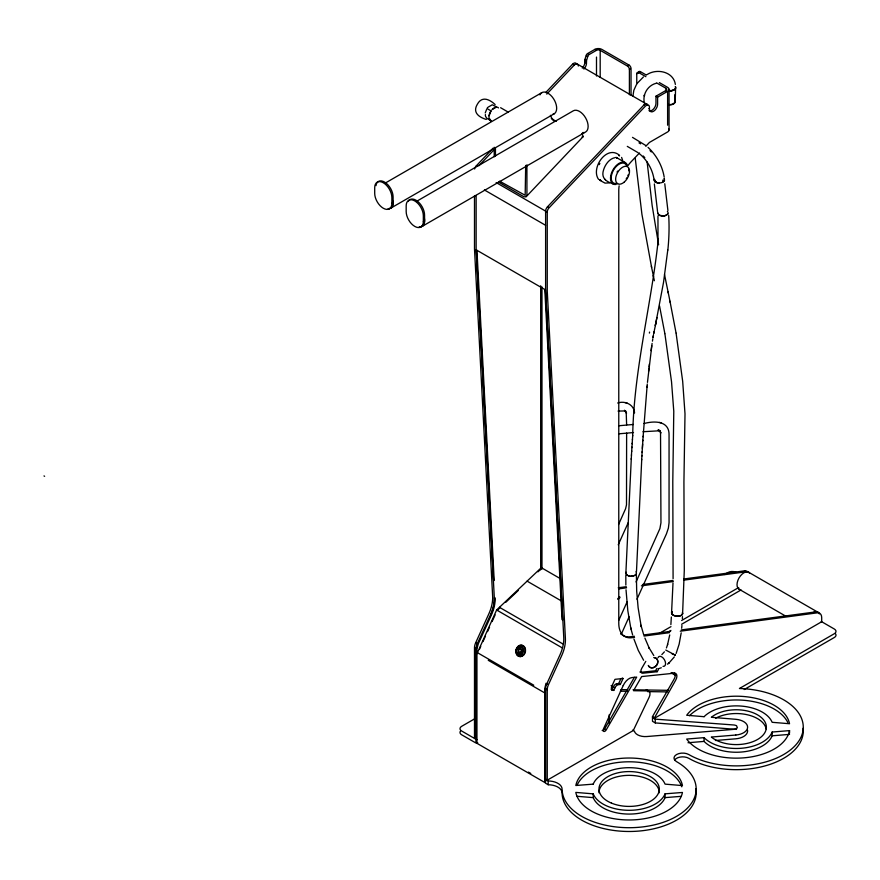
<?xml version="1.0" encoding="UTF-8"?>
<svg xmlns="http://www.w3.org/2000/svg" width="880" height="880" viewBox="0 0 880 880"><rect width="100%" height="100%" fill="white"/><g stroke="black" fill="none" stroke-linecap="round" stroke-linejoin="round"><path stroke-width="1.32" d="M644.402 103.07C642.301 94.622 647.57 85.613 655.897 83.358M625.812 575.333L625.856 585.09M636.383 574.981L636.691 591.327L638.121 607.706L641.102 625.878L640.948 625.229L643.544 634.227M673.09 578.688L672.793 481.624L673.783 411.312L671.528 381.755L664.917 333.916M674.674 101.761L674.85 94.743M675.224 102.036L675.587 88.011M673.002 583L671.572 612.634M636.482 571.505L641.916 455.554M485.386 114.554L485.386 115.786M682.462 616.616L682.363 618.64M671.341 617.012L670.868 624.635M626.131 572.187L626.373 574.53M631.477 454.806L625.856 573.364L625.889 572.781M632.676 435.963C633.831 370.359 650.859 306.834 658.02 242L658.207 238.799M657.987 242.451L657.965 215.897M631.433 455.356L631.708 450.945M641.883 456.126L642.147 451.726M631.675 451.506L631.95 447.084M641.652 459.954L641.696 459.393M642.114 452.287L642.631 444.048M642.356 448.448L642.884 440.198M544.797 692.945L545.083 691.735L544.797 692.945L488.257 660.297M631.917 447.634L632.203 443.223M631.202 459.217L631.235 458.656M632.159 443.773L632.456 439.351M642.84 440.759L643.137 436.227M632.412 439.89L632.709 435.424M643.104 436.788L647.097 386.133M681.923 625.46L681.681 628.265M682.594 613.811L684.288 570.361L683.925 482.042L685.003 413.82L682.671 381.271L676.093 333.19M667.777 250.052L663.52 282.414L656.117 321.541M646.976 387.321L647.284 383.988M647.46 382.36L652.091 343.42M632.874 96.261L633.864 90.255L636.361 84.755M648.571 371.349L648.89 368.368M649.055 366.894L649.385 364.012M476.949 653.774L496.628 609.994L540.672 568.282L541.981 568.04L560.142 578.534M681.197 632.852L679.129 644.215L676.137 653.422M651.068 350.625L651.75 345.752M652.443 341.154L652.795 338.965M669.724 634.942L667.513 644.853M653.312 335.808L652.971 337.843L653.499 334.785M654.027 331.848L653.675 333.74L654.203 330.891M649.396 333.091L649.583 332.09M654.434 330.055L656.128 321.882M656.953 317.515L655.281 325.556L655.699 323.565M582.263 68.101A5.775 3.333 -60 0 0 584.848 62.227L584.848 60.225A2.31 1.331 -60 0 1 584.969 59.455L586.069 55.627A2.31 1.331 -60 0 1 587.587 53.559L594.869 49.368A4.917 2.838 0 0 1 601.81 49.368L628.991 65.054A2.893 1.672 60 0 1 631.037 68.596L631.037 95.161M629.398 94.776L629.398 69.542A2.893 1.672 60 0 0 627.352 66L600.182 50.303A2.596 1.507 0 0 0 596.497 50.303L589.226 54.505A2.31 1.331 -60 0 0 587.708 56.573L586.597 60.401A2.31 1.331 -60 0 0 586.487 61.171L586.487 63.162A5.775 3.333 -60 0 1 583.902 69.047M667.689 644.27L666.435 647.944M477.554 643.742L476.333 648.824L476.333 739.244L476.949 739.596M546.007 683.265L544.797 688.347L544.797 782.485L545.611 782.012L545.611 688.82A9.251 5.335 -60 0 1 546.832 683.738L559.999 654.808A28.897 16.687 -60 0 0 563.761 637.549L545.611 289.96L545.611 211.123A4.279 2.475 -60 0 1 547.481 206.811L643.61 105.336A4.279 2.464 -60 0 1 647.581 104.984M485.243 112.915L486.519 109.626M491.029 110.88L488.906 116.38A7.513 4.334 -60 0 1 491.029 110.88L486.948 108.526L487.443 107.866M664.213 180.917L664.488 179.718L664.466 180.301A5.192 2.992 0 0 1 661.199 182.743A5.192 2.992 0 0 1 655.93 182.226L654.61 181.247A5.192 2.992 0 0 1 654.269 179.267M618.574 524.513L625.57 508.783L626.505 504.801L626.626 433.103M636.053 581.977L659.901 528.605L660.957 522.753L660.528 431.97L660.858 433.059L658.812 430.034L660.121 431.222L657.8 430.144L659.989 430.749L642.939 431.728M621.225 634.381L629.09 616.814M636.955 599.247L666.479 533.797L668.382 528.11L669.053 522.753L669.053 435.127C669.504 420.75 654.61 420.64 644.017 423.544M618.233 544.808L628.254 522.61M618.761 620.356L627.11 601.865M476.135 195.47L476.135 249.843L494.285 597.443A28.897 16.687 -60 0 1 490.523 614.691L477.345 643.621A9.251 5.335 -60 0 0 476.135 648.703L476.135 739.123L474.496 738.177L474.496 647.768A9.251 5.335 -60 0 1 475.717 642.675L488.884 613.745A28.897 16.687 -60 0 0 492.646 596.497L474.496 248.897L474.496 195.888M479.611 648.978L480.744 646.481M482.966 641.619L485.496 636.053M487.52 631.609L489.555 627.143M492.096 621.566L495.143 614.867M611.886 686.136L614.977 679.327L623.051 678.502L620.323 684.486L618.387 684.684A4.048 2.332 -60 0 0 614.966 687.797L613.778 690.415L612.909 690.404A4.048 2.332 -60 0 1 611.886 686.136L611.061 685.663M612.634 690.239L611.27 689.458L612.139 689.469L613.338 686.851A4.048 2.332 -60 0 1 616.748 683.738L618.684 683.54L620.323 684.486M618.684 683.54L620.73 679.052M599.258 164.615L599.841 163.394M545.611 779.24L547.25 780.186L633.281 730.521L649.132 697.279A5.775 3.333 -60 0 0 647.79 690.921L633.512 690.712L641.674 676.566L674.377 673.189A5.775 3.333 -60 0 1 675.719 680.119L654.126 718.487L821.7 621.731L821.7 617.716A9.735 5.621 -60 0 0 817.278 612.843L680.251 631.213M519.552 652.597L521.257 651.167A1.881 1.518 -76.1 0 0 521.268 649.847L519.585 648.879A1.881 1.518 -76.1 0 0 518.639 649.649L518.661 652.08A1.881 1.518 -76.1 0 0 519.574 652.531L518.771 652.355A2.101 1.694 -76.1 0 0 519.475 652.762L520.839 653.103L522.28 651.926M498.399 182.028L523.897 196.746L526.031 196.867L526.922 194.711L526.922 164.791M602.162 730.477A2.519 1.452 -60 0 0 604.571 728.97L634.403 677.292M645.777 661.375L641.729 668.371A4.048 2.332 -60 0 0 642.664 673.222L657.184 671.715L658.537 669.383M639.914 671.968A4.048 2.332 -60 0 0 641.036 672.276L655.556 670.78L656.898 668.448M736.505 729.41L655.27 722.92L652.487 721.314L652.487 716.595L674.08 679.184A5.775 3.333 -60 0 0 674.344 672.683M674.333 656.909L668.921 663.08M664.4 651.838L661.837 654.599M635.888 571.835A5.379 3.102 0 0 1 636.152 574.189C633.765 577.049 628.221 577.071 626.021 573.98M637.516 83.028L643.412 76.978M667.832 214.06L664.29 215.985A5.225 3.014 0 0 1 663.223 216.084L658.757 214.918L657.734 212.685C658.262 217.063 665.5 217.019 667.832 214.06A5.214 3.014 0 0 0 667.601 211.761L667.381 211.519M474.628 168.993A4.279 2.475 -60 0 1 476.366 165.759L492.998 148.192M545.688 92.576L572.495 64.273A4.279 2.464 -60 0 1 576.466 63.932M478.929 165.726L494.956 148.797M546.777 94.105L574.134 65.219A4.279 2.464 -60 0 1 578.314 66.033M526.416 196.493L583.011 136.763M639.507 152.922L631.389 161.491A28.897 16.687 -60 0 0 627.924 165.627M645.821 146.256L649.429 142.45L667.612 131.956A4.917 2.838 0 0 0 668.679 128.865M635.118 575.223L636.152 574.189M497.134 610.5L499.675 608.091M505.89 602.217L518.298 590.458M537.977 571.824L540.804 569.162M617.76 598.708L619.74 596.827L619.993 597.575L618.013 599.456M667.491 664.202L668.635 663.322M668.448 663.476L669.097 662.937M487.96 107.261L492.228 104.797L497.332 107.25A7.513 4.334 -60 0 1 498.487 107.921M384.835 183.326L541.871 92.62M627.902 65.681L628.991 65.054M629.398 69.542L630.487 68.904M390.643 208.23L554.125 113.839M636.757 84.414L636.757 73.788L637.846 73.161M636.757 73.788A2.893 1.672 60 0 1 638.803 72.611L640.431 71.665L646.349 75.075M416.306 201.498L573.342 110.792A12.254 7.073 60 0 1 585.596 117.865A12.254 7.073 60 0 1 585.596 132.011L422.114 226.402M648.989 110.649A5.775 3.333 -60 0 0 653.444 109.098A5.775 3.333 -60 0 0 655.963 103.279L655.963 96.206L665.984 90.42A2.596 1.507 0 0 0 665.984 88.297L656.524 82.841M655.963 96.206L657.602 97.141L667.612 91.366A4.917 2.838 0 0 0 667.612 87.351L659.34 82.577M474.771 718.751L461.681 726.308A5.775 3.333 0 0 0 461.681 731.027L475.926 739.244L475.926 743.017L461.681 734.8A5.775 3.333 0 0 1 460.471 731.115M724.592 574.508L728.167 572.451A5.775 3.333 0 0 1 736.34 572.451M659.098 633.49L670.978 626.637M681.626 620.488L738.705 587.532M667.359 632.5L670.923 630.443M681.626 624.261L741.07 589.941M495.099 597.905A28.897 16.687 -60 0 1 491.337 615.164L478.17 644.094L476.949 649.176L476.949 743.314L477.763 742.841M744.172 689.546L834.306 637.505A5.775 3.333 0 0 0 835.527 633.82M647.031 74.613C656.744 68.156 673.453 71.5 675.367 84.403M521.543 651.046L522.544 651.233M661.298 667.766L658.196 668.778M609.4 182.886L605.011 183.106L599.687 180.235M633.963 575.795L631.488 576.268M615.219 157.63C609.631 158.477 605.363 164.296 603.658 169.609C600.655 178.266 606.474 181.61 612.898 183.854M618.244 587.774L626.307 586.696M642.433 584.529L673.024 580.426M683.617 579.007L744.524 570.834A9.735 5.621 -60 0 1 747.736 571.912M618.541 588.896L626.593 587.818M641.377 585.838L673.332 581.548M683.925 580.129L746.163 571.78A9.735 5.621 -60 0 1 749.375 572.847M634.282 636.218L630.256 636.757A28.897 16.687 -60 0 1 620.73 633.589M643.687 634.953L670.549 631.356M681.296 629.915L815.65 611.897A9.735 5.621 -60 0 1 818.851 612.964M634.568 637.34L631.884 637.703A28.897 16.687 -60 0 1 618.772 623.238L618.772 190.575A28.897 16.687 -60 0 1 619.146 185.856M643.973 636.075L669.504 632.654M618.75 425.766L633.391 424.468M617.65 403.018C625.086 400.444 634.15 404.613 634.568 412.995M618.046 411.092L625.658 410.927M618.706 433.829L633.512 432.553M789.536 730.609L772.145 732.039A36.905 21.307 0 0 1 741.422 748.264A36.905 21.307 0 0 1 704.077 737.638L686.675 739.068A53.658 30.976 0 0 0 743.787 757.845A53.658 30.976 0 0 0 789.536 730.609L789.536 733.128M688.017 742.742L704.077 741.411A36.905 21.307 0 0 0 741.422 752.037A36.905 21.307 0 0 0 772.145 735.812L789.536 734.382M715.429 740.487L735.801 738.804A13.761 7.942 0 0 0 747.56 730.235M665.071 793.837L682.451 792.462A53.658 30.976 0 0 1 629.09 819.973A53.658 30.976 0 0 1 575.806 792.407L593.208 793.859A36.905 21.307 0 0 0 629.156 810.304A36.905 21.307 0 0 0 665.071 793.837L665.071 797.621A36.905 21.307 0 0 1 629.156 814.077A36.905 21.307 0 0 1 593.208 797.643L577.137 796.29M665.071 797.621L681.12 796.345M665.753 650.045L675.367 655.171L671.825 653.664M658.68 182.919C661.584 182.996 655.193 183.029 654.61 181.247M620.939 689.612L627.726 689.722M633.061 689.777L668.415 690.327M620.378 691.196L627.165 691.306M647.515 691.603L667.854 691.911M630.443 576.246L631.466 576.268M652.762 717.695L655.27 719.147L734.338 725.021L736.505 725.637L737.418 727.848L734.393 729.311L646.745 736.538A10.89 6.292 0 0 1 634.414 731.17L632.566 730.103M669.009 90.849L669.152 90.86A5.775 3.388 1.5 0 0 675.389 86.636M657.701 182.787L658.46 182.897M629.409 576.092L628.485 575.85M627.121 403.084L625.075 402.578M661.452 422.906L659.406 422.4M520.85 649.11L519.486 648.769A2.101 1.694 -76.1 0 0 518.771 649.352L519.684 649.572M521.279 649.836A6.556 0.847 24.5 0 0 521.642 650.001L522.544 650.243M655.501 181.995L656.854 182.589M616.451 157.575L617.551 158.411L616.462 157.718M627.627 575.487L626.934 575.058M638.803 72.611L645.887 76.703M594.869 49.368L596.497 50.303M587.587 53.559L588.896 54.318M586.399 55.814L587.708 56.573M584.969 59.455L586.333 60.247M585.123 60.379L586.487 61.171M584.848 62.227L586.212 63.008M577.478 64.174L646.965 104.291M572.495 64.273L574.134 65.219M648.879 108.625L649.429 108.944A5.775 3.333 -60 0 0 653.51 111.309A5.775 3.333 -60 0 0 657.602 104.225L657.602 97.141M627.286 146.366L638.121 152.713M619.465 155.276C606.595 144.375 590.425 168.399 598.62 179.432M556.204 121.374L553.883 120.032A2.541 0.792 43.5 0 1 551.397 117.469L550.418 115.291M615.989 157.278L625.471 162.756M495.121 104.544C489.016 98.846 481.723 96.096 477.334 104.28C472.549 112.079 478.203 117.007 486.299 119.46M500.61 107.712L508.332 112.178M491.029 120.769L488.906 117.733A7.513 4.334 -60 0 0 491.029 120.769L486.948 118.404L485.529 116.38M476.366 165.759L477.455 166.386M547.481 206.811L548.57 207.438M499.565 181.159L525.162 195.283L525.69 165.44M496.155 182.567L545.611 211.123M546.161 211.431L547.25 212.058L547.25 290.906L565.4 638.495A28.897 16.687 -60 0 1 561.638 655.754L548.46 684.684A9.251 5.335 -60 0 0 547.25 689.766L547.25 780.186M484.374 189.948L545.611 225.302M476.135 249.843L545.611 289.96M748.77 572.319L817.839 612.194M744.524 570.834L746.163 571.78M821.249 621.478L834.306 629.013A5.775 3.333 0 0 1 834.306 633.732L739.431 688.512A67.045 38.709 0 0 1 797.533 742.841A67.045 38.709 0 0 1 688.809 754.545A8.668 5.005 0 0 0 676.544 754.545A8.668 5.005 0 0 0 676.544 761.629A67.045 38.709 0 0 1 654.885 824.736A67.045 38.709 0 0 1 562.089 789.107A14.146 8.162 0 0 0 548.196 780.967L545.413 779.361L545.413 783.134L548.196 784.74A14.146 8.162 0 0 1 562.089 792.88A67.045 38.709 0 0 0 632.841 831.424A67.045 38.709 0 0 0 695.794 788.601M739.035 589.182L785.862 616.22M527.087 581.141L562.43 601.546M671.891 672.54L675.356 674.542M671.066 672.782L675.697 675.455M655.556 670.78L657.184 671.715M499.455 607.31L562.771 643.874M622.226 678.029L623.051 678.502M496.628 609.994L562.21 647.856M616.748 683.738L618.057 684.497M613.657 687.038L614.966 687.797M612.139 689.469L613.778 690.415M652.487 716.595L654.126 717.541M652.487 717.541L653.851 718.322M475.717 642.675L476.806 643.302M546.832 683.738L547.921 684.365M475.046 648.076L476.135 648.703M546.161 689.139L547.25 689.766M477.235 652.564L533.775 685.201M604.571 728.97L605.66 729.597M44 475.937L44.616 476.289M544.797 778.767L545.413 779.119L545.413 688.71M528.418 772.09L530.772 773.443M476.949 743.314L544.797 782.485M632.5 137.368L645.986 145.629M638.968 142.857L640.596 143.858M655.611 182.061L654.929 181.577M605.462 179.729L604.604 179.091M619.003 155.617L619.531 155.804L618.585 155.265M624.723 410.696L625.79 411.4M674.993 654.852L675.147 654.962M639.386 153.659C647.053 159.962 652.344 169.136 653.95 178.926M624.481 410.212L626.527 413.237L626.197 412.148L626.626 424.897M648.043 147.367C656.458 155.21 662.365 165.858 664.213 177.243M650.034 150.579L651.299 151.943M643.225 155.969L644.798 157.674M653.796 655.545L648.956 647.658L649.33 648.362L644.897 638.077M643.61 660.264L638.242 650.309L633.919 639.001M621.61 157.421L622.666 160.468M581.889 133.463L582.868 135.641A4.279 1.342 43.4 0 1 582.065 136.928M632.621 634.865L630.861 628.43M626.021 589.787L627.825 610.687L630.806 628.199M630.663 627.539L631.015 629.079M669.966 301.202L676.038 332.893M635.239 158.268L641.927 214.302L651.629 267.476M653.268 275.429L654.368 280.742M664.51 274.505L668.327 293.139M651.365 266.2L653.532 276.705M668.074 291.874L670.219 302.456M659.549 305.987L664.862 333.63M658.603 244.783L652.135 205.392L647.119 161.964M662.783 180.092L662.981 182.072M654.071 179.795L655.314 181.874A5.203 3.069 -1.3 0 0 656.59 182.501M667.909 210.562L664.763 183.744M657.558 211.629L654.346 183.964M545.413 289.839L562.65 620.037M544.797 289.487L562.045 619.685M476.949 250.316L494.197 580.514M476.333 249.964L493.581 580.162M772.145 732.039L772.145 735.812M704.077 737.638L704.077 741.411M669.053 89.364L669.053 129.943M667.612 91.366L667.612 125.191M665.984 88.297L665.984 91.003M655.27 719.147L655.27 722.92M649.429 108.944L649.429 107.096A4.279 2.464 -60 0 0 645.249 106.282L549.12 207.757A4.279 2.475 -60 0 0 547.25 212.058M611.82 685.465L611.82 688.215A2.541 1.463 -60 0 0 612.799 689.491M609.125 714.901L609.125 723.305M600.182 50.303L600.182 77.363M596.497 57.068L596.497 76.01M593.208 793.859L593.208 797.643M548.196 780.967L548.196 784.74M541.981 286.924L541.981 569.096M540.672 285.78L540.672 569.745M495.451 147.983L495.451 156.145M494.219 147.268L494.219 156.794M653.917 657.613A5.533 4.488 -48.5 0 1 656.689 665.181A5.533 4.51 -53.1 0 1 648.538 665.929M648.241 665.445A5.533 4.488 -48.5 0 0 656.689 665.181A5.533 4.51 -53.1 0 0 654.313 657.547M655.193 180.785A4.345 2.508 0 0 1 654.94 179.828M668.69 215.468A214.049 123.64 -60 0 1 667.854 250.019M657.998 657.679A5.533 3.19 60 0 1 664.433 659.736A5.533 3.19 60 0 1 663.036 666.369M682.561 612.964A5.544 3.014 2.7 0 1 676.577 616.209A5.544 3.014 2.7 0 1 671.836 612.073M668.668 90.486A5.203 3.003 0 0 0 669.317 90.541A5.203 3.058 1.5 0 0 671.66 90.398M673.376 89.804A5.203 3.058 1.5 0 1 672.573 90.156M675.411 86.493A5.775 3.333 0 0 1 669.625 90.959M682.363 612.689A5.544 2.959 5.2 0 1 676.654 616.154A5.544 2.959 5.2 0 1 672.111 611.589M675.026 100.661A5.775 3.388 1.5 0 1 668.789 104.896M674.201 102.905A5.203 3.058 1.5 0 1 673.024 103.84M672.21 104.192A5.203 3.058 1.5 0 1 668.316 104.5M520.839 653.103A2.112 1.694 -76.2 0 1 520.531 652.993M521.642 650.023A2.101 1.694 -76.1 0 1 521.642 651.002M519.706 648.923A6.556 0.858 25 0 1 519.585 648.813M803.11 728.277A67.045 38.709 0 0 1 763.994 766.183A67.045 38.709 0 0 1 688.809 758.318A8.668 5.005 0 0 0 674.718 759.869M715.627 718.223A30.173 17.424 0 0 1 746.79 714.637A30.173 17.424 0 0 1 766.227 729.146M689.502 715.715A53.658 30.976 0 0 1 742.522 700.183A53.658 30.976 0 0 1 787.798 722.425M577.126 785.169A53.658 30.976 0 0 1 630.597 761.805A53.658 30.976 0 0 1 681.791 786.808M598.961 792.77A30.173 17.424 0 0 1 629.134 775.357A30.173 17.424 0 0 1 659.307 792.77M616.121 184.459A12.287 7.095 -60 0 1 613.195 169.499A12.287 7.095 -60 0 1 627.451 165.451M616.429 183.524A11.275 6.512 -60 0 1 613.734 169.73A11.275 6.512 -60 0 1 626.824 166.276M494.494 597.553A28.897 16.687 -60 0 1 490.721 614.812M628.738 169.235A9.823 5.676 -60 0 1 628.903 170.929M628.21 174.812A9.823 5.676 -60 0 1 627.825 175.813M626.846 177.782A9.823 5.676 -60 0 1 626.263 178.706M617.606 183.667A9.823 5.676 -60 0 1 617.023 183.403M617.067 172.029A9.823 5.676 -60 0 1 617.65 171.094M554.356 121.066A4.279 1.342 43.4 0 1 553.773 120.703M553.124 120.219A4.279 1.342 43.4 0 1 552.475 119.669M551.881 119.086A4.279 1.342 43.4 0 1 551.309 118.459M584.21 132.506A12.254 7.073 60 0 1 582.659 132.539M423.621 215.479A12.254 7.073 60 0 1 419.177 226.93M419.551 226.864A12.133 7.007 60 0 0 424.567 220.737L424.567 215.083A12.133 7.007 60 0 0 417.813 201.487A12.133 7.007 60 0 0 408.177 201.498M539.946 94.897A12.254 7.073 60 0 1 553.476 98.637A12.254 7.073 60 0 1 552.739 114.345M393.096 201.201A12.254 7.073 60 0 1 389.257 208.725M388.08 208.692A12.133 7.007 60 0 0 393.096 202.576L393.096 196.911A12.133 7.007 60 0 0 386.342 183.326A12.133 7.007 60 0 0 376.706 183.326M376.013 185.636A12.133 7.007 60 0 1 376.277 184.404M740.069 589.567A9.735 5.621 -60 0 1 739.035 577.94A9.735 5.621 -60 0 1 749.628 573.023M812.977 612.678A9.735 5.621 -60 0 1 819.335 613.91M646.151 689.975A5.775 3.333 -60 0 1 647.526 690.503M638.396 72.842A2.893 1.672 60 0 1 640.431 71.665M643.577 105.38A4.279 2.464 -60 0 1 647.669 105.402M516.318 649.781A5.775 4.653 -76.2 0 1 523.501 645.898A5.775 4.653 -76.2 0 1 523.765 655.028A5.775 4.653 -76.2 0 1 516.428 653.532M516.109 651.915A5.775 4.653 -76.2 0 1 516.12 651.057M644.413 94.974L644.325 96.14L644.49 95.073M600.776 180.51L599.654 179.663L600.776 180.51M623.205 685.564L603.493 728.838A2.519 1.452 -60 0 0 603.79 731.423A2.519 1.452 -60 0 0 606.199 729.916L636.702 677.083L631.983 677.567A10.406 6.006 -60 0 0 623.205 685.564M496.32 107.151L492.052 109.615A7.513 4.334 -60 0 1 496.32 107.151M735.801 735.031L711.348 737.044A30.173 17.424 0 0 0 756.195 740.223A30.173 17.424 0 0 0 756.228 714.142A30.173 17.424 0 0 0 711.37 717.288L735.801 719.301A13.761 7.942 0 0 1 747.615 727.166A13.761 7.942 0 0 1 735.801 735.031M593.208 784.135L575.817 785.51A53.658 30.976 0 0 1 629.2 758.021A53.658 30.976 0 0 1 682.462 785.587L665.06 784.135A36.905 21.307 0 0 0 629.134 767.69A36.905 21.307 0 0 0 593.208 784.135M704.088 716.694L686.686 715.264A53.658 30.976 0 0 1 743.798 696.509A53.658 30.976 0 0 1 789.536 723.734L772.134 722.304A36.905 21.307 0 0 0 741.433 706.09A36.905 21.307 0 0 0 704.088 716.694M664.312 179.146L663.982 178.618A5.192 2.992 0 0 1 664.312 179.157M641.311 626.791L641.135 626.054L641.289 626.714M423.335 221.452L423.335 215.787A12.133 7.007 60 0 0 414.755 200.915A12.133 7.007 60 0 0 406.175 205.876L406.175 211.541A12.133 7.007 60 0 0 414.755 226.402A12.133 7.007 60 0 0 423.346 221.452M391.875 203.28L391.875 197.615A12.133 7.007 60 0 0 383.284 182.754A12.133 7.007 60 0 0 374.704 187.704L374.704 193.369A12.133 7.007 60 0 0 383.284 208.241A12.133 7.007 60 0 0 391.875 203.28M611.435 803.099A30.173 17.424 0 0 0 659.142 790.801A30.173 17.424 0 0 0 616.825 773.091A30.173 17.424 0 0 0 611.435 803.099M624.338 181.995A9.823 5.676 -60 0 0 627.506 166.76A9.823 5.676 -60 0 0 615.868 177.023A9.823 5.676 -60 0 0 624.338 181.995M521.576 653.158A3.465 2.794 -76.2 0 0 520.894 647.383A3.465 2.794 -76.2 0 0 517.022 651.497A3.465 2.794 -76.2 0 0 521.576 653.158M522.291 653.829A4.62 3.729 -76.2 0 0 521.081 646.228A4.62 3.729 -76.2 0 0 516.109 651.97A4.62 3.729 -76.2 0 0 522.291 653.829M523.699 654.632A5.775 4.653 -76.2 0 0 521.895 645.238A5.775 4.653 -76.2 0 0 515.889 652.663A5.775 4.653 -76.2 0 0 523.699 654.632"/></g></svg>
